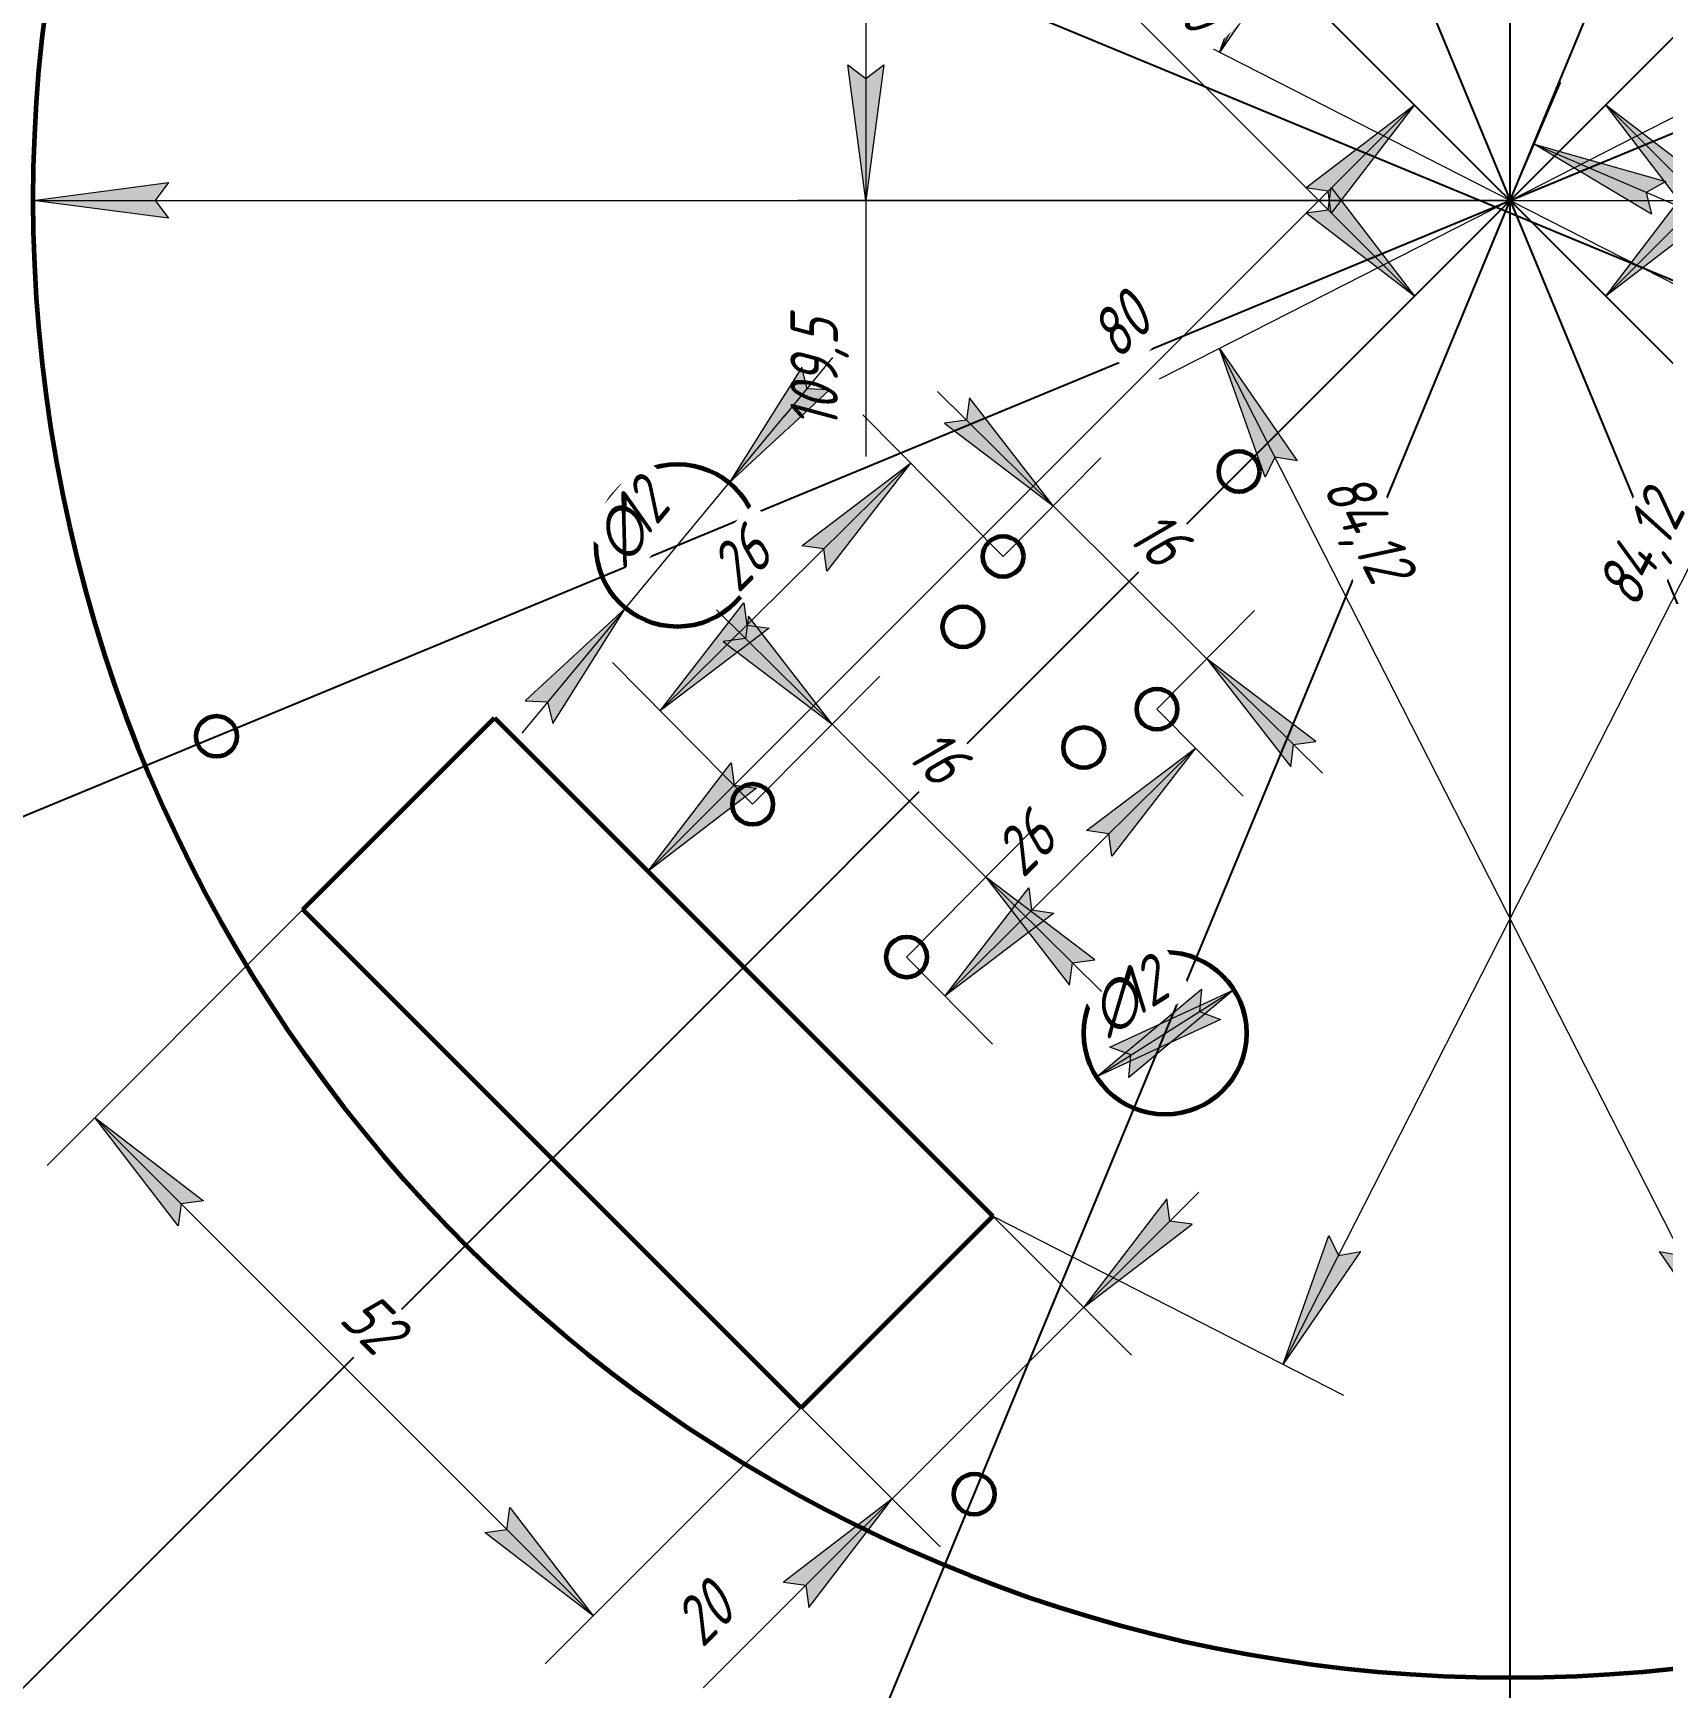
# Model space of a CAD drawing. Header units: millimetres. Extents: x -106 to 621, y -107 to 116.
# Drawn here: x -106 to 14.3, y -106.6 to 15.5 of the extents above; entities that cross this region are included whole.
import ezdxf

# ---------------------------------------------------------------- set-up
doc = ezdxf.new("R2010")
doc.units = ezdxf.units.MM
doc.linetypes.add('K5LT_BASIC', pattern=[0])
doc.linetypes.add('K5LT_THIN', pattern=[0])
doc.styles.add('KDIMTEXTSTYLE', font='GOST_AU.SHX', dxfattribs={"width": 0.96, "oblique": 15, "height": 5})
doc.styles.add('KTEXTSTYLE', font='GOST_AU.SHX', dxfattribs={"width": 0.96, "height": 5})
doc.dimstyles.new('KDIMSTYLE (1.00)', dxfattribs={"dimtxt": 5, "dimasz": 1, "dimexe": 2, "dimexo": 0, "dimgap": 1, "dimtad": 1, "dimtxsty": 'KDIMTEXTSTYLE', "dimsah": 1, "dimcen": 0, "dimdle": 1, "dimadec": 0, "dimazin": 0, "dimtfac": 0.667, "dimtmove": 0, "dimatfit": 3, "dimfxl": 1, "dimtvp": 1, "dimtolj": 1, "dimtzin": 0, "dimarcsym": 0})

# ---------------------------------------------------------------- blocks, each defined once
blk = doc.blocks.new('D0')
for points in [[(-43.25, 102.65), (-44.57, 112.65), (-45.89, 102.65), (-44.57, 103.65)], [(-44.57, 3.15), (-43.25, 13.15), (-44.57, 12.15), (-45.89, 13.15)]]:
    blk.add_hatch(color=7).paths.add_polyline_path(points)
at = {"color": 7, "linetype": 'K5LT_THIN', "lineweight": 18, "true_color": 0xffffff}
for p, q in [((2.97, 112.65), (-49.57, 112.65)), ((-45.89, 102.65), (-44.57, 112.65)), ((-44.57, 112.65), (-43.25, 102.65)), ((-44.57, 112.65), (-44.57, 3.15)), ((-44.57, 103.65), (-45.89, 102.65)), ((-43.25, 102.65), (-44.57, 103.65)), ((-44.57, 3.15), (-45.89, 13.15)), ((-45.89, 13.15), (-44.57, 12.15)), ((-44.57, 12.15), (-43.25, 13.15)), ((-43.25, 13.15), (-44.57, 3.15)), ((2.97, 3.15), (-49.57, 3.15)), ((-44.57, 3.15), (-44.57, -1.85)), ((-44.57, -1.85), (-44.57, -15.74))]:
    blk.add_line(p, q, dxfattribs=at)
blk.add_wipeout([(-45.57, -13.74), (-50.56, -13.74), (-50.56, -4.25), (-45.57, -4.25)])
at = {"color": 7, "insert": (-50.14, -13.74), "char_height": 3.5, "attachment_point": 1, "rotation": 90, "style": 'KTEXTSTYLE'}
blk.add_mtext('\\H3.5;\\W0.965;\\Q15;\\Q15;109,5', dxfattribs=at)
blk = doc.blocks.new('KDIMARROW_01')
blk.add_hatch(color=0).paths.add_polyline_path([(0, 0), (-10, 1.32), (-9, 0), (-10, -1.32)])
at = {"color": 0, "linetype": 'K5LT_THIN', "lineweight": 18}
for p, q in [((-9, 0), (-10, 1.32)), ((-10, 1.32), (0, 0)), ((0, 0), (-10, -1.32)), ((-10, -1.32), (-9, 0)), ((0, 0), (-1, 0))]:
    blk.add_line(p, q, dxfattribs=at)
blk = doc.blocks.new('D3')
for points in [[(-96.03, 1.83), (-97.03, 3.15), (-96.03, 4.46), (-106.03, 3.15)], [(111.97, 3.15), (101.97, 4.46), (102.97, 3.15), (101.97, 1.83)]]:
    blk.add_hatch(color=7).paths.add_polyline_path(points)
at = {"color": 7, "linetype": 'K5LT_THIN', "lineweight": 18, "true_color": 0xffffff}
for p, q in [((-106.03, 3.15), (-96.03, 4.46)), ((-96.03, 4.46), (-97.03, 3.15)), ((102.97, 3.15), (101.97, 4.46)), ((101.97, 4.46), (111.97, 3.15)), ((-96.03, 1.83), (-106.03, 3.15)), ((-106.03, 3.15), (111.97, 3.15)), ((-97.03, 3.15), (-96.03, 1.83)), ((111.97, 3.15), (101.97, 1.83)), ((101.97, 1.83), (102.97, 3.15)), ((111.97, 3.15), (150.48, 3.15))]:
    blk.add_line(p, q, dxfattribs=at)
blk.add_wipeout([(138.87, 4.5), (138.87, 9.58), (148.09, 9.58), (148.09, 4.5)])
at = {"color": 7, "char_height": 3.5, "attachment_point": 1, "style": 'KTEXTSTYLE'}
for s, insert in [('\\H3.5;\\W0.965;\\Q15;\\Q15;∅', (138.87, 8.74)), ('\\H3.5;\\W0.965;\\Q15;\\Q15;218', (141.27, 8.74))]:
    blk.add_mtext(s, dxfattribs=dict(at, insert=insert))
blk = doc.blocks.new('D4')
for points in [[(60.46, 44.66), (66.6, 52.66), (58.59, 46.52), (60.23, 46.29)], [(10.03, -3.91), (18.03, 2.23), (16.39, 2.45), (16.17, 4.09)]]:
    blk.add_hatch(color=7).paths.add_polyline_path(points)
at = {"color": 7, "linetype": 'K5LT_THIN', "lineweight": 18, "true_color": 0xffffff}
for p, q in [((59.54, 59.72), (70.13, 49.12)), ((58.59, 46.52), (66.6, 52.66)), ((66.6, 52.66), (60.46, 44.66)), ((60.23, 46.29), (58.59, 46.52)), ((60.46, 44.66), (60.23, 46.29)), ((10.03, -3.91), (16.17, 4.09)), ((16.17, 4.09), (16.39, 2.45)), ((2.97, 3.15), (13.56, -7.45)), ((16.39, 2.45), (18.03, 2.23)), ((18.03, 2.23), (10.03, -3.91))]:
    blk.add_line(p, q, dxfattribs=at)
blk.add_wipeout([(25.68, 13.16), (22.15, 16.69), (26.03, 20.57), (29.57, 17.04)])
blk.add_line((66.6, 52.66), (10.03, -3.91), dxfattribs=at)
at = {"color": 7, "insert": (22.45, 16.39), "char_height": 3.5, "attachment_point": 1, "rotation": 45.0009, "style": 'KTEXTSTYLE'}
blk.add_mtext('\\H3.5;\\W0.965;\\Q15;\\Q15;80', dxfattribs=at)
blk = doc.blocks.new('D5')
for points in [[(16.35, 79.51), (19.72, 89.02), (14.01, 80.71), (15.63, 81)], [(-18.47, 14.07), (-12.75, 22.38), (-14.38, 22.09), (-15.1, 23.57)]]:
    blk.add_hatch(color=7).paths.add_polyline_path(points)
at = {"color": 7, "linetype": 'K5LT_THIN', "lineweight": 18, "true_color": 0xffffff}
for p, q in [((41.15, 78.1), (15.26, 91.29)), ((14.01, 80.71), (19.72, 89.02)), ((19.72, 89.02), (16.35, 79.51)), ((15.63, 81), (14.01, 80.71)), ((16.35, 79.51), (15.63, 81)), ((-18.47, 14.07), (-15.1, 23.57)), ((-15.1, 23.57), (-14.38, 22.09)), ((-12.75, 22.38), (-18.47, 14.07)), ((-14.38, 22.09), (-12.75, 22.38)), ((2.97, 3.15), (-22.92, 16.34))]:
    blk.add_line(p, q, dxfattribs=at)
blk.add_wipeout([(-13.66, 25.71), (-18.11, 27.98), (-13.68, 36.67), (-9.23, 34.41)])
blk.add_line((19.72, 89.02), (-18.47, 14.07), dxfattribs=at)
at = {"color": 7, "insert": (-17.73, 27.79), "char_height": 3.5, "attachment_point": 1, "rotation": 63.0051, "style": 'KTEXTSTYLE'}
blk.add_mtext('\\H3.5;\\W0.965;\\Q15;\\Q15;84,12', dxfattribs=at)
blk = doc.blocks.new('D14')
at = {"color": 7, "linetype": 'K5LT_THIN', "lineweight": 18, "true_color": 0xffffff}
blk.add_line((-25.16, -61.56), (-25.02, -59.91), dxfattribs=at)
blk.add_wipeout([(-26.33, -59.14), (-29.04, -54.84), (-23.05, -51.06), (-20.34, -55.35)])
for points in [[(-27.56, -61.51), (-18.4, -57.28), (-19.95, -56.7), (-19.81, -55.06)], [(-25.16, -61.56), (-17.41, -55.1), (-26.57, -59.33), (-25.02, -59.91)]]:
    blk.add_hatch(color=7).paths.add_polyline_path(points)
for p, q in [((-27.56, -61.51), (-19.81, -55.06)), ((-27.56, -61.51), (-17.41, -55.1)), ((-26.57, -59.33), (-17.41, -55.1)), ((-17.41, -55.1), (-25.16, -61.56)), ((-19.81, -55.06), (-19.95, -56.7)), ((-18.4, -57.28), (-27.56, -61.51)), ((-19.95, -56.7), (-18.4, -57.28)), ((-25.02, -59.91), (-26.57, -59.33))]:
    blk.add_line(p, q, dxfattribs=at)
at = {"color": 7, "char_height": 3.5, "attachment_point": 1, "rotation": 32.3031, "style": 'KTEXTSTYLE'}
for s, insert in [('\\H3.5;\\W0.965;\\Q15;\\Q15;12', (-26.56, -54.27)), ('\\H3.5;\\W0.965;\\Q15;\\Q15;∅', (-28.6, -55.55))]:
    blk.add_mtext(s, dxfattribs=dict(at, insert=insert))
blk = doc.blocks.new('D15')
for points in [[(-54.66, -17.69), (-47.26, -10.83), (-48.91, -10.76), (-49.29, -9.15)], [(-67.68, -35.46), (-62.31, -26.93), (-69.71, -33.78), (-68.06, -33.85)]]:
    blk.add_hatch(color=7).paths.add_polyline_path(points)
at = {"color": 7, "linetype": 'K5LT_THIN', "lineweight": 18, "true_color": 0xffffff}
for p, q in [((-54.66, -17.69), (-47, -8.45)), ((-49.29, -9.15), (-54.66, -17.69)), ((-48.91, -10.76), (-49.29, -9.15)), ((-54.66, -17.69), (-47.26, -10.83)), ((-47.26, -10.83), (-48.91, -10.76)), ((-62.31, -26.93), (-69.97, -36.16)), ((-62.31, -26.93), (-69.71, -33.78)), ((-67.68, -35.46), (-62.31, -26.93)), ((-69.71, -33.78), (-68.06, -33.85)), ((-68.06, -33.85), (-67.68, -35.46))]:
    blk.add_line(p, q, dxfattribs=at)
blk.add_wipeout([(-61.61, -24.51), (-65.52, -21.27), (-61, -15.81), (-57.09, -19.05)])
blk.add_line((-62.31, -26.93), (-54.66, -17.69), dxfattribs=at)
at = {"color": 7, "char_height": 3.5, "attachment_point": 1, "rotation": 50.336, "style": 'KTEXTSTYLE'}
for s, insert in [('\\H3.5;\\W0.965;\\Q15;\\Q15;12', (-63.61, -19.73)), ('\\H3.5;\\W0.965;\\Q15;\\Q15;∅', (-65.15, -21.58))]:
    blk.add_mtext(s, dxfattribs=dict(at, insert=insert))
blk = doc.blocks.new('KDIMARROW_02')
blk.add_hatch(color=0).paths.add_polyline_path([(9, 0), (10, 1.32), (0, 0), (10, -1.32)])
at = {"color": 0, "linetype": 'K5LT_THIN', "lineweight": 18}
for p, q in [((10, 1.32), (0, 0)), ((9, 0), (10, 1.32)), ((0, 0), (-1, 0)), ((0, 0), (10, -1.32)), ((0, 0), (12, 0)), ((10, -1.32), (9, 0))]:
    blk.add_line(p, q, dxfattribs=at)
blk = doc.blocks.new('D19')
blk.add_hatch(color=7).paths.add_polyline_path([(14.46, 4.55), (4.75, 7.29), (13.42, 2.13), (13.02, 3.74)])
at = {"color": 7, "linetype": 'K5LT_THIN', "lineweight": 18, "true_color": 0xffffff}
for p, q in [((2.97, 3.15), (6.72, 11.88)), ((4.75, 7.29), (14.46, 4.55)), ((13.42, 2.13), (4.75, 7.29)), ((14.46, 4.55), (13.02, 3.74)), ((13.02, 3.74), (13.42, 2.13))]:
    blk.add_line(p, q, dxfattribs=at)
blk.add_wipeout([(57.95, -14.47), (59.92, -9.88), (69.3, -13.9), (67.33, -18.49)])
blk.add_hatch(color=7).paths.add_polyline_path([(65.87, -18.96), (57.2, -13.8), (57.6, -15.4), (56.16, -16.22)])
for p, q in [((4.75, 7.29), (65.87, -18.96)), ((57.6, -15.4), (57.2, -13.8)), ((57.2, -13.8), (65.87, -18.96)), ((64.09, -23.1), (67.84, -14.36)), ((56.16, -16.22), (57.6, -15.4)), ((65.87, -18.96), (56.16, -16.22))]:
    blk.add_line(p, q, dxfattribs=at)
at = {"color": 7, "insert": (59.76, -10.26), "char_height": 3.5, "attachment_point": 1, "rotation": 336.764, "style": 'KTEXTSTYLE'}
blk.add_mtext('\\H3.5;\\W0.965;\\Q15;\\Q15;66,52', dxfattribs=at)
blk = doc.blocks.new('D53')
for points in [[(-52.65, 46.52), (-60.66, 52.66), (-54.52, 44.66), (-54.29, 46.29)], [(-4.09, -3.91), (-10.23, 4.09), (-10.45, 2.45), (-12.09, 2.23)]]:
    blk.add_hatch(color=7).paths.add_polyline_path(points)
at = {"color": 7, "linetype": 'K5LT_THIN', "lineweight": 18, "true_color": 0xffffff}
for p, q in [((-53.6, 59.72), (-64.19, 49.12)), ((-60.66, 52.66), (-52.65, 46.52)), ((-54.52, 44.66), (-60.66, 52.66)), ((-52.65, 46.52), (-54.29, 46.29)), ((-54.29, 46.29), (-54.52, 44.66)), ((-10.45, 2.45), (-10.23, 4.09)), ((-10.23, 4.09), (-4.09, -3.91)), ((-12.09, 2.23), (-10.45, 2.45)), ((2.97, 3.15), (-7.62, -7.45)), ((-4.09, -3.91), (-12.09, 2.23))]:
    blk.add_line(p, q, dxfattribs=at)
blk.add_wipeout([(-23.79, 17.2), (-20.26, 20.74), (-16.37, 16.85), (-19.91, 13.32)])
blk.add_line((-60.66, 52.66), (-4.09, -3.91), dxfattribs=at)
at = {"color": 7, "insert": (-20.55, 20.44), "char_height": 3.5, "attachment_point": 1, "rotation": 314.9991, "style": 'KTEXTSTYLE'}
blk.add_mtext('\\H3.5;\\W0.965;\\Q15;\\Q15;80', dxfattribs=at)
blk = doc.blocks.new('D54')
for points in [[(-8.07, 80.71), (-13.78, 89.02), (-10.41, 79.51), (-9.69, 81)], [(24.4, 14.07), (21.04, 23.57), (20.32, 22.09), (18.69, 22.38)]]:
    blk.add_hatch(color=7).paths.add_polyline_path(points)
at = {"color": 7, "linetype": 'K5LT_THIN', "lineweight": 18, "true_color": 0xffffff}
for p, q in [((-35.21, 78.1), (-9.32, 91.29)), ((-13.78, 89.02), (-8.07, 80.71)), ((-10.41, 79.51), (-13.78, 89.02)), ((-9.69, 81), (-10.41, 79.51)), ((-8.07, 80.71), (-9.69, 81)), ((20.32, 22.09), (21.04, 23.57)), ((21.04, 23.57), (24.4, 14.07)), ((24.4, 14.07), (18.69, 22.38)), ((18.69, 22.38), (20.32, 22.09)), ((2.97, 3.15), (28.86, 16.34))]:
    blk.add_line(p, q, dxfattribs=at)
blk.add_wipeout([(14.98, 34.77), (19.43, 37.03), (23.86, 28.34), (19.41, 26.07)])
blk.add_line((-13.78, 89.02), (24.4, 14.07), dxfattribs=at)
at = {"color": 7, "insert": (19.06, 36.84), "char_height": 3.5, "attachment_point": 1, "rotation": 296.9949, "style": 'KTEXTSTYLE'}
blk.add_mtext('\\H3.5;\\W0.965;\\Q15;\\Q15;84,12', dxfattribs=at)
blk = doc.blocks.new('D61')
for points in [[(18.03, 4.07), (10.03, 10.21), (16.17, 2.2), (16.39, 3.84)], [(66.6, -46.36), (60.46, -38.36), (60.23, -40), (58.59, -40.22)]]:
    blk.add_hatch(color=7).paths.add_polyline_path(points)
at = {"color": 7, "linetype": 'K5LT_THIN', "lineweight": 18, "true_color": 0xffffff}
for p, q in [((2.97, 3.15), (13.56, 13.74)), ((10.03, 10.21), (18.03, 4.07)), ((16.17, 2.2), (10.03, 10.21)), ((16.39, 3.84), (16.17, 2.2)), ((18.03, 4.07), (16.39, 3.84)), ((60.23, -40), (60.46, -38.36)), ((60.46, -38.36), (66.6, -46.36)), ((58.59, -40.22), (60.23, -40)), ((66.6, -46.36), (58.59, -40.22)), ((59.54, -53.42), (70.13, -42.83))]:
    blk.add_line(p, q, dxfattribs=at)
blk.add_wipeout([(27.1, -5.45), (30.63, -1.92), (34.51, -5.8), (30.98, -9.33)])
blk.add_line((66.6, -46.36), (10.03, 10.21), dxfattribs=at)
at = {"color": 7, "insert": (30.33, -2.22), "char_height": 3.5, "attachment_point": 1, "rotation": 314.9991, "style": 'KTEXTSTYLE'}
blk.add_mtext('\\H3.5;\\W0.965;\\Q15;\\Q15;80', dxfattribs=at)
blk = doc.blocks.new('D62')
for points in [[(-12.75, -16.08), (-18.47, -7.77), (-15.1, -17.28), (-14.38, -15.79)], [(19.72, -82.73), (16.35, -73.22), (15.63, -74.71), (14.01, -74.41)]]:
    blk.add_hatch(color=7).paths.add_polyline_path(points)
at = {"color": 7, "linetype": 'K5LT_THIN', "lineweight": 18, "true_color": 0xffffff}
for p, q in [((2.97, 3.15), (-22.92, -10.04)), ((-18.47, -7.77), (-12.75, -16.08)), ((-15.1, -17.28), (-18.47, -7.77)), ((-14.38, -15.79), (-15.1, -17.28)), ((-12.75, -16.08), (-14.38, -15.79)), ((41.15, -71.81), (15.26, -85)), ((15.63, -74.71), (16.35, -73.22)), ((16.35, -73.22), (19.72, -82.73)), ((19.72, -82.73), (14.01, -74.41)), ((14.01, -74.41), (15.63, -74.71))]:
    blk.add_line(p, q, dxfattribs=at)
blk.add_wipeout([(-11.87, -18.51), (-7.42, -16.24), (-2.99, -24.94), (-7.44, -27.2)])
blk.add_line((19.72, -82.73), (-18.47, -7.77), dxfattribs=at)
at = {"color": 7, "insert": (-7.8, -16.43), "char_height": 3.5, "attachment_point": 1, "rotation": 296.9949, "style": 'KTEXTSTYLE'}
blk.add_mtext('\\H3.5;\\W0.965;\\Q15;\\Q15;84,12', dxfattribs=at)
blk = doc.blocks.new('D67')
for points in [[(-28.49, -78.53), (-20.49, -72.39), (-22.13, -72.16), (-22.35, -70.52)], [(-48.78, -100.67), (-42.64, -92.67), (-50.64, -98.81), (-49, -99.03)]]:
    blk.add_hatch(color=7).paths.add_polyline_path(points)
at = {"color": 7, "linetype": 'K5LT_THIN', "lineweight": 18, "true_color": 0xffffff}
for p, q in [((-28.49, -78.53), (-20.01, -70.04)), ((-22.35, -70.52), (-28.49, -78.53)), ((-22.13, -72.16), (-22.35, -70.52)), ((-35.21, -71.81), (-24.96, -82.06)), ((-28.49, -78.53), (-20.49, -72.39)), ((-20.49, -72.39), (-22.13, -72.16)), ((-42.64, -92.67), (-28.49, -78.53)), ((-49.35, -85.95), (-39.1, -96.2)), ((-42.64, -92.67), (-51.12, -101.15)), ((-42.64, -92.67), (-50.64, -98.81)), ((-42.64, -92.67), (-49.71, -99.74)), ((-48.78, -100.67), (-42.64, -92.67)), ((-50.64, -98.81), (-49, -99.03)), ((-49, -99.03), (-48.78, -100.67))]:
    blk.add_line(p, q, dxfattribs=at)
blk.add_wipeout([(-55.87, -104.49), (-59.4, -100.96), (-55.52, -97.08), (-51.99, -100.61)])
blk.add_line((-49.71, -99.74), (-56.58, -106.61), dxfattribs=at)
at = {"color": 7, "insert": (-59.11, -101.26), "char_height": 3.5, "attachment_point": 1, "rotation": 45.0009, "style": 'KTEXTSTYLE'}
blk.add_mtext('\\H3.5;\\W0.965;\\Q15;\\Q15;20', dxfattribs=at)
blk = doc.blocks.new('D68')
for points in [[(-93.46, -70.66), (-101.47, -64.52), (-95.33, -72.52), (-95.1, -70.89)], [(-64.7, -101.29), (-70.84, -93.29), (-71.06, -94.93), (-72.7, -95.15)]]:
    blk.add_hatch(color=7).paths.add_polyline_path(points)
at = {"color": 7, "linetype": 'K5LT_THIN', "lineweight": 18, "true_color": 0xffffff}
for p, q in [((-86.13, -49.18), (-105, -68.06)), ((-101.47, -64.52), (-93.46, -70.66)), ((-95.33, -72.52), (-101.47, -64.52)), ((-93.46, -70.66), (-95.1, -70.89)), ((-95.1, -70.89), (-95.33, -72.52)), ((-49.35, -85.95), (-68.23, -104.83)), ((-71.06, -94.93), (-70.84, -93.29)), ((-70.84, -93.29), (-64.7, -101.29)), ((-72.7, -95.15), (-71.06, -94.93)), ((-64.7, -101.29), (-72.7, -95.15))]:
    blk.add_line(p, q, dxfattribs=at)
blk.add_wipeout([(-84.3, -80.27), (-80.77, -76.74), (-77.07, -80.44), (-80.6, -83.97)])
blk.add_line((-64.7, -101.29), (-101.47, -64.52), dxfattribs=at)
at = {"color": 7, "insert": (-81.06, -77.04), "char_height": 3.5, "attachment_point": 1, "rotation": 315.0009, "style": 'KTEXTSTYLE'}
blk.add_mtext('\\H3.5;\\W0.965;\\Q15;\\Q15;52', dxfattribs=at)
blk = doc.blocks.new('D69')
for points in [[(-10.23, 2.2), (-4.09, 10.21), (-12.09, 4.07), (-10.45, 3.84)], [(-60.66, -46.36), (-52.65, -40.22), (-54.29, -40), (-54.52, -38.36)]]:
    blk.add_hatch(color=7).paths.add_polyline_path(points)
at = {"color": 7, "linetype": 'K5LT_THIN', "lineweight": 18, "true_color": 0xffffff}
for p, q in [((2.97, 3.15), (-7.62, 13.74)), ((-12.09, 4.07), (-4.09, 10.21)), ((-4.09, 10.21), (-10.23, 2.2)), ((-10.45, 3.84), (-12.09, 4.07)), ((-10.23, 2.2), (-10.45, 3.84)), ((-60.66, -46.36), (-54.52, -38.36)), ((-54.52, -38.36), (-54.29, -40)), ((-52.65, -40.22), (-60.66, -46.36)), ((-54.29, -40), (-52.65, -40.22)), ((-53.6, -53.42), (-64.19, -42.83))]:
    blk.add_line(p, q, dxfattribs=at)
blk.add_wipeout([(-25.2, -9.49), (-28.73, -5.96), (-24.85, -2.08), (-21.32, -5.61)])
blk.add_line((-60.66, -46.36), (-4.09, 10.21), dxfattribs=at)
at = {"color": 7, "insert": (-28.44, -6.26), "char_height": 3.5, "attachment_point": 1, "rotation": 45.0009, "style": 'KTEXTSTYLE'}
blk.add_mtext('\\H3.5;\\W0.965;\\Q15;\\Q15;80', dxfattribs=at)
blk = doc.blocks.new('D70')
for points in [[(21.04, -17.28), (24.4, -7.77), (18.69, -16.08), (20.32, -15.79)], [(-13.78, -82.73), (-8.07, -74.41), (-9.69, -74.71), (-10.41, -73.22)]]:
    blk.add_hatch(color=7).paths.add_polyline_path(points)
at = {"color": 7, "linetype": 'K5LT_THIN', "lineweight": 18, "true_color": 0xffffff}
for p, q in [((2.97, 3.15), (28.86, -10.04)), ((18.69, -16.08), (24.4, -7.77)), ((24.4, -7.77), (21.04, -17.28)), ((20.32, -15.79), (18.69, -16.08)), ((21.04, -17.28), (20.32, -15.79)), ((-35.21, -71.81), (-9.32, -85)), ((-13.78, -82.73), (-10.41, -73.22)), ((-10.41, -73.22), (-9.69, -74.71)), ((-8.07, -74.41), (-13.78, -82.73)), ((-9.69, -74.71), (-8.07, -74.41))]:
    blk.add_line(p, q, dxfattribs=at)
blk.add_wipeout([(13.2, -27.56), (8.75, -25.3), (13.18, -16.6), (17.63, -18.87)])
blk.add_line((-13.78, -82.73), (24.4, -7.77), dxfattribs=at)
at = {"color": 7, "insert": (9.12, -25.49), "char_height": 3.5, "attachment_point": 1, "rotation": 63.0051, "style": 'KTEXTSTYLE'}
blk.add_mtext('\\H3.5;\\W0.965;\\Q15;\\Q15;84,12', dxfattribs=at)
blk = doc.blocks.new('D71')
for points in [[(-30.76, -19.4), (-36.93, -11.43), (-37.15, -13.07), (-38.78, -13.3)], [(-11.37, -36.78), (-19.4, -30.67), (-13.22, -38.65), (-13.01, -37.01)]]:
    blk.add_hatch(color=7).paths.add_polyline_path(points)
at = {"color": 7, "linetype": 'K5LT_THIN', "lineweight": 18, "true_color": 0xffffff}
for p, q in [((-30.76, -19.4), (-39.28, -10.95)), ((-36.93, -11.43), (-37.15, -13.07)), ((-30.76, -19.4), (-36.93, -11.43)), ((-37.15, -13.07), (-38.78, -13.3)), ((-38.78, -13.3), (-30.76, -19.4)), ((-34.45, -23.12), (-27.23, -15.85)), ((-23.09, -34.39), (-15.88, -27.12)), ((-19.4, -30.67), (-13.22, -38.65)), ((-11.37, -36.78), (-19.4, -30.67)), ((-19.4, -30.67), (-10.88, -39.12)), ((-13.22, -38.65), (-13.01, -37.01)), ((-13.01, -37.01), (-11.37, -36.78))]:
    blk.add_line(p, q, dxfattribs=at)
blk.add_wipeout([(-26.14, -22.57), (-22.62, -19.03), (-19.23, -22.39), (-22.75, -25.94)])
blk.add_line((-19.4, -30.67), (-30.76, -19.4), dxfattribs=at)
at = {"color": 7, "insert": (-22.92, -19.33), "char_height": 3.5, "attachment_point": 1, "rotation": 315.2321, "style": 'KTEXTSTYLE'}
blk.add_mtext('\\H3.5;\\W0.965;\\Q15;\\Q15;16', dxfattribs=at)
blk = doc.blocks.new('D72')
at = {"color": 7, "linetype": 'K5LT_THIN', "lineweight": 18, "true_color": 0xffffff}
for p, q in [((-23.09, -34.39), (-16.73, -40.81)), ((-20.25, -37.26), (-26.43, -45.23)), ((-26.43, -45.23), (-26.65, -43.59)), ((-30.7, -49.45), (-38.73, -55.54)), ((-32.34, -49.21), (-30.7, -49.45)), ((-41.57, -52.68), (-35.22, -59.1))]:
    blk.add_line(p, q, dxfattribs=at)
blk.add_wipeout([(-32.23, -47.7), (-35.74, -44.15), (-31.84, -40.29), (-28.33, -43.84)])
for points in [[(-26.43, -45.23), (-20.25, -37.26), (-28.29, -43.35), (-26.65, -43.59)], [(-38.73, -55.54), (-30.7, -49.45), (-32.34, -49.21), (-32.55, -47.57)]]:
    blk.add_hatch(color=7).paths.add_polyline_path(points)
for p, q in [((-38.73, -55.54), (-20.25, -37.26)), ((-28.29, -43.35), (-20.25, -37.26)), ((-26.65, -43.59), (-28.29, -43.35)), ((-38.73, -55.54), (-32.55, -47.57)), ((-32.55, -47.57), (-32.34, -49.21))]:
    blk.add_line(p, q, dxfattribs=at)
at = {"color": 7, "insert": (-35.45, -44.45), "char_height": 3.5, "attachment_point": 1, "rotation": 44.7011, "style": 'KTEXTSTYLE'}
blk.add_mtext('\\H3.5;\\W0.965;\\Q15;\\Q15;26', dxfattribs=at)
blk = doc.blocks.new('D73')
for points in [[(-47.07, -35.51), (-53.24, -27.53), (-53.46, -29.17), (-55.1, -29.4)], [(-27.68, -52.88), (-35.71, -46.78), (-29.54, -54.75), (-29.32, -53.12)]]:
    blk.add_hatch(color=7).paths.add_polyline_path(points)
at = {"color": 7, "linetype": 'K5LT_THIN', "lineweight": 18, "true_color": 0xffffff}
for p, q in [((-47.07, -35.51), (-55.59, -27.06)), ((-53.24, -27.53), (-53.46, -29.17)), ((-47.07, -35.51), (-53.24, -27.53)), ((-53.46, -29.17), (-55.1, -29.4)), ((-55.1, -29.4), (-47.07, -35.51)), ((-52.93, -41.41), (-43.55, -31.96)), ((-41.57, -52.68), (-32.19, -43.23)), ((-35.71, -46.78), (-29.54, -54.75)), ((-27.68, -52.88), (-35.71, -46.78)), ((-35.71, -46.78), (-27.19, -55.23)), ((-29.54, -54.75), (-29.32, -53.12)), ((-29.32, -53.12), (-27.68, -52.88))]:
    blk.add_line(p, q, dxfattribs=at)
blk.add_wipeout([(-42.45, -38.68), (-38.94, -35.13), (-35.54, -38.5), (-39.06, -42.05)])
blk.add_line((-35.71, -46.78), (-47.07, -35.51), dxfattribs=at)
at = {"color": 7, "insert": (-39.23, -35.43), "char_height": 3.5, "attachment_point": 1, "rotation": 315.2321, "style": 'KTEXTSTYLE'}
blk.add_mtext('\\H3.5;\\W0.965;\\Q15;\\Q15;16', dxfattribs=at)
blk = doc.blocks.new('D74')
at = {"color": 7, "linetype": 'K5LT_THIN', "lineweight": 18, "true_color": 0xffffff}
for p, q in [((-34.45, -23.12), (-44.79, -12.68)), ((-41.27, -16.23), (-47.45, -24.2)), ((-47.45, -24.2), (-47.67, -22.56)), ((-51.71, -28.42), (-59.75, -34.52)), ((-53.35, -28.19), (-51.71, -28.42)), ((-52.93, -41.41), (-63.27, -30.96))]:
    blk.add_line(p, q, dxfattribs=at)
blk.add_wipeout([(-53.24, -26.67), (-56.76, -23.12), (-52.86, -19.26), (-49.34, -22.81)])
for points in [[(-47.45, -24.2), (-41.27, -16.23), (-49.3, -22.33), (-47.67, -22.56)], [(-59.75, -34.52), (-51.71, -28.42), (-53.35, -28.19), (-53.57, -26.55)]]:
    blk.add_hatch(color=7).paths.add_polyline_path(points)
for p, q in [((-59.75, -34.52), (-41.27, -16.23)), ((-49.3, -22.33), (-41.27, -16.23)), ((-47.67, -22.56), (-49.3, -22.33)), ((-59.75, -34.52), (-53.57, -26.55)), ((-53.57, -26.55), (-53.35, -28.19))]:
    blk.add_line(p, q, dxfattribs=at)
at = {"color": 7, "insert": (-56.46, -23.42), "char_height": 3.5, "attachment_point": 1, "rotation": 44.7011, "style": 'KTEXTSTYLE'}
blk.add_mtext('\\H3.5;\\W0.965;\\Q15;\\Q15;26', dxfattribs=at)

msp = doc.modelspace()

# ---------------------------------------------------------------- linework, layer by layer
at = {"color": 143, "linetype": 'K5LT_BASIC', "lineweight": 60, "true_color": 0x33acca}
for p, q in [((-86.125, -49.18), (-71.983, -35.038)), ((-49.355, -85.949), (-86.125, -49.18)), ((-35.213, -71.807), (-49.355, -85.949))]:
    msp.add_line(p, q, dxfattribs=at)
for centre, radius in [((-58.485, -22.308), 6), ((-34.445, -23.124), 1.5), ((-37.406, -28.319), 1.5), ((-92.495, -36.396), 1.5), ((-28.497, -37.228), 1.5), ((-52.926, -41.412), 1.5), ((-41.566, -52.68), 1.5), ((-22.486, -58.307), 6), ((-36.573, -92.318), 1.5)]:
    msp.add_circle(centre, radius, dxfattribs=at)
msp.add_arc((2.97, 3.147), 109, 110.41352, 69.58648, dxfattribs=at)

# ---------------------------------------------------------------- next in the draw order: dimensions: what is measured, and where the dimension line sits
at = {"color": 7, "true_color": 0xffffff}
dim = msp.add_linear_dim(base=(-44.568, 112.647), p1=(2.97, 3.147), p2=(2.97, 112.647), angle=90, dimstyle='KDIMSTYLE (1.00)', override={"dimexo": 0, "dimpost": '\\H3.5;\\W0.965;\\Q15;<>', "dimblk1": 'KDIMARROW_01', "dimblk2": 'KDIMARROW_01', "dimse1": 0, "dimse2": 0, "dimclrt": 7, "dimtol": 1, "dimtp": 0, "dimtm": 0, "dimtdec": 5, "dimtolj": 1}, dxfattribs=at)
dim.commit()
dim.dimension.update_dxf_attribs({"geometry": 'D0', "text_midpoint": (-44.568, -8.796), "dimtype": 160})

# ---------------------------------------------------------------- next in the draw order: linework, layer by layer
at = {"color": 143, "linetype": 'K5LT_BASIC', "lineweight": 60, "true_color": 0x33acca}
msp.add_circle((-17.03, -16.853), 1.5, dxfattribs=at)

# ---------------------------------------------------------------- next in the draw order: dimensions: what is measured, and where the dimension line sits
at = {"color": 7, "true_color": 0xffffff}
dim = msp.add_diameter_dim_2p(p1=(-106.03, 3.147), p2=(111.97, 3.147), dimstyle='KDIMSTYLE (1.00)', override={"dimpost": '\\H3.5;\\W0.965;\\Q15;<>', "dimblk1": 'KDIMARROW_01', "dimblk2": 'KDIMARROW_01', "dimclrt": 7, "dimtol": 1, "dimtp": 0, "dimtm": 0, "dimtdec": 5, "dimatfit": 2, "dimtolj": 1}, dxfattribs=at)
dim.commit()
dim.dimension.update_dxf_attribs({"geometry": 'D3', "text_midpoint": (143.671, 3.147), "dimtype": 163})

# ---------------------------------------------------------------- next in the draw order: dimensions: what is measured, and where the dimension line sits
dim = msp.add_linear_dim(base=(66.595, 52.659), p1=(2.97, 3.147), p2=(59.537, 59.717), angle=45.00091, dimstyle='KDIMSTYLE (1.00)', override={"dimexo": 0, "dimpost": '\\H3.5;\\W0.965;\\Q15;<>', "dimblk1": 'KDIMARROW_01', "dimblk2": 'KDIMARROW_01', "dimse1": 0, "dimse2": 0, "dimclrt": 7, "dimtol": 1, "dimtp": 0, "dimtm": 0, "dimtdec": 5, "dimtolj": 1}, dxfattribs=at)
dim.commit()
dim.dimension.update_dxf_attribs({"geometry": 'D4', "text_midpoint": (28.412, 14.474), "dimtype": 161})

# ---------------------------------------------------------------- next in the draw order: dimensions: what is measured, and where the dimension line sits
dim = msp.add_linear_dim(base=(19.717, 89.02), p1=(2.97, 3.147), p2=(41.152, 78.101), angle=63.00507, dimstyle='KDIMSTYLE (1.00)', override={"dimexo": 0, "dimpost": '\\H3.5;\\W0.965;\\Q15;<>', "dimblk1": 'KDIMARROW_01', "dimblk2": 'KDIMARROW_01', "dimse1": 0, "dimse2": 0, "dimclrt": 7, "dimtol": 1, "dimtp": 0, "dimtm": 0, "dimtdec": 5, "dimtolj": 1}, dxfattribs=at)
dim.commit()
dim.dimension.update_dxf_attribs({"geometry": 'D5', "text_midpoint": (-10.458, 29.785), "dimtype": 161})

# ---------------------------------------------------------------- next in the draw order: linework, layer by layer
at = {"color": 232, "true_color": 0xc52b79}
for p, direction in [((2.97, 3.147), (0.7071068, 0.7071068)), ((-0.678, 1.637), (0.9238795, 0.3826834)), ((2.97, 3.147), (0.3826834, -0.9238795)), ((2.97, 3.147), (0.3826834, 0.9238795)), ((2.97, 3.147), (0, 1)), ((1.221, 2.947), (0.9238795, -0.3826834))]:
    msp.add_xline(p, direction, dxfattribs=at)

# ---------------------------------------------------------------- next in the draw order: dimensions: what is measured, and where the dimension line sits
at = {"color": 7, "true_color": 0xffffff}
dim = msp.add_linear_dim(base=(4.747, 7.287), p1=(64.092, -23.095), p2=(2.97, 3.147), angle=156.76402, dimstyle='KDIMSTYLE (1.00)', override={"dimexo": 0, "dimpost": '\\H3.5;\\W0.965;\\Q15;<>', "dimblk1": 'KDIMARROW_01', "dimblk2": 'KDIMARROW_01', "dimse1": 0, "dimse2": 0, "dimclrt": 7, "dimtol": 1, "dimtp": 0, "dimtm": 0, "dimtdec": 5, "dimtolj": 1}, dxfattribs=at)
dim.commit()
dim.dimension.update_dxf_attribs({"geometry": 'D19', "text_midpoint": (62.439, -17.482), "dimtype": 161})
for p1, p2, override, picture, middle in [((-62.314, -26.927), (-54.655, -17.689), {"dimpost": '\\H3.5;\\W0.965;\\Q15;<>', "dimblk1": 'KDIMARROW_02', "dimblk2": 'KDIMARROW_02', "dimclrt": 7, "dimtol": 1, "dimtp": 0, "dimtm": 0, "dimtdec": 5, "dimatfit": 2, "dimtolj": 1}, 'D15', (-58.485, -22.308)), ((-27.557, -61.513), (-17.414, -55.1), {"dimpost": '\\H3.5;\\W0.965;\\Q15;<>', "dimblk1": 'KDIMARROW_01', "dimblk2": 'KDIMARROW_01', "dimclrt": 7, "dimtol": 1, "dimtp": 0, "dimtm": 0, "dimtdec": 5, "dimatfit": 2, "dimtolj": 1}, 'D14', (-22.486, -58.307))]:
    dim = msp.add_diameter_dim_2p(p1=p1, p2=p2, dimstyle='KDIMSTYLE (1.00)', override=override, dxfattribs=at)
    dim.commit()
    dim.dimension.update_dxf_attribs({"geometry": picture, "text_midpoint": middle, "dimtype": 163})

# ---------------------------------------------------------------- next in the draw order: linework, layer by layer
at = {"color": 143, "linetype": 'K5LT_BASIC', "lineweight": 60, "true_color": 0x33acca}
msp.add_line((-71.983, -35.038), (-35.213, -71.807), dxfattribs=at)

# ---------------------------------------------------------------- next in the draw order: dimensions: what is measured, and where the dimension line sits
at = {"color": 7, "true_color": 0xffffff}
dim = msp.add_linear_dim(base=(-60.656, 52.659), p1=(2.97, 3.147), p2=(-53.598, 59.717), angle=134.99909, dimstyle='KDIMSTYLE (1.00)', override={"dimexo": 0, "dimpost": '\\H3.5;\\W0.965;\\Q15;<>', "dimblk1": 'KDIMARROW_01', "dimblk2": 'KDIMARROW_01', "dimse1": 0, "dimse2": 0, "dimclrt": 7, "dimtol": 1, "dimtp": 0, "dimtm": 0, "dimtdec": 5, "dimtolj": 1}, dxfattribs=at)
dim.commit()
dim.dimension.update_dxf_attribs({"geometry": 'D53', "text_midpoint": (-22.473, 14.474), "dimtype": 161})

# ---------------------------------------------------------------- next in the draw order: dimensions: what is measured, and where the dimension line sits
dim = msp.add_linear_dim(base=(-13.778, 89.02), p1=(2.97, 3.147), p2=(-35.213, 78.101), angle=116.99493, dimstyle='KDIMSTYLE (1.00)', override={"dimexo": 0, "dimpost": '\\H3.5;\\W0.965;\\Q15;<>', "dimblk1": 'KDIMARROW_01', "dimblk2": 'KDIMARROW_01', "dimse1": 0, "dimse2": 0, "dimclrt": 7, "dimtol": 1, "dimtp": 0, "dimtm": 0, "dimtdec": 5, "dimtolj": 1}, dxfattribs=at)
dim.commit()
dim.dimension.update_dxf_attribs({"geometry": 'D54', "text_midpoint": (16.397, 29.785), "dimtype": 161})

# ---------------------------------------------------------------- next in the draw order: dimensions: what is measured, and where the dimension line sits
dim = msp.add_linear_dim(base=(66.595, -46.364), p1=(2.97, 3.147), p2=(59.537, -53.422), angle=314.99909, dimstyle='KDIMSTYLE (1.00)', override={"dimexo": 0, "dimpost": '\\H3.5;\\W0.965;\\Q15;<>', "dimblk1": 'KDIMARROW_01', "dimblk2": 'KDIMARROW_01', "dimse1": 0, "dimse2": 0, "dimclrt": 7, "dimtol": 1, "dimtp": 0, "dimtm": 0, "dimtdec": 5, "dimtolj": 1}, dxfattribs=at)
dim.commit()
dim.dimension.update_dxf_attribs({"geometry": 'D61', "text_midpoint": (28.412, -8.18), "dimtype": 161})

# ---------------------------------------------------------------- next in the draw order: dimensions: what is measured, and where the dimension line sits
dim = msp.add_linear_dim(base=(19.717, -82.726), p1=(2.97, 3.147), p2=(41.152, -71.807), angle=296.99493, dimstyle='KDIMSTYLE (1.00)', override={"dimexo": 0, "dimpost": '\\H3.5;\\W0.965;\\Q15;<>', "dimblk1": 'KDIMARROW_01', "dimblk2": 'KDIMARROW_01', "dimse1": 0, "dimse2": 0, "dimclrt": 7, "dimtol": 1, "dimtp": 0, "dimtm": 0, "dimtdec": 5, "dimtolj": 1}, dxfattribs=at)
dim.commit()
dim.dimension.update_dxf_attribs({"geometry": 'D62', "text_midpoint": (-10.458, -23.49), "dimtype": 161})

# ---------------------------------------------------------------- next in the draw order: linework, layer by layer
at = {"color": 232, "true_color": 0xc52b79}
msp.add_xline((2.97, 3.147), (0.707118, -0.7070956), dxfattribs=at)
at = {"color": 143, "linetype": 'K5LT_BASIC', "lineweight": 60, "true_color": 0x33acca}
msp.add_circle((-23.086, -34.392), 1.5, dxfattribs=at)

# ---------------------------------------------------------------- next in the draw order: dimensions: what is measured, and where the dimension line sits
at = {"color": 7, "true_color": 0xffffff}
dim = msp.add_linear_dim(base=(-42.635, -92.668), p1=(-35.213, -71.807), p2=(-49.355, -85.949), angle=225.00091, dimstyle='KDIMSTYLE (1.00)', override={"dimexo": 0, "dimpost": '\\H3.5;\\W0.965;\\Q15;<>', "dimblk1": 'KDIMARROW_02', "dimblk2": 'KDIMARROW_02', "dimse1": 0, "dimse2": 0, "dimclrt": 7, "dimtol": 1, "dimtp": 0, "dimtm": 0, "dimtdec": 5, "dimtolj": 1}, dxfattribs=at)
dim.commit()
dim.dimension.update_dxf_attribs({"geometry": 'D67', "text_midpoint": (-53.142, -103.176), "dimtype": 161})

# ---------------------------------------------------------------- next in the draw order: dimensions: what is measured, and where the dimension line sits
dim = msp.add_linear_dim(base=(-64.696, -101.29), p1=(-86.125, -49.18), p2=(-49.355, -85.949), angle=315.00091, dimstyle='KDIMSTYLE (1.00)', override={"dimexo": 0, "dimpost": '\\H3.5;\\W0.965;\\Q15;<>', "dimblk1": 'KDIMARROW_01', "dimblk2": 'KDIMARROW_01', "dimse1": 0, "dimse2": 0, "dimclrt": 7, "dimtol": 1, "dimtp": 0, "dimtm": 0, "dimtdec": 5, "dimtolj": 1}, dxfattribs=at)
dim.commit()
dim.dimension.update_dxf_attribs({"geometry": 'D68', "text_midpoint": (-83.081, -82.906), "dimtype": 161})

# ---------------------------------------------------------------- next in the draw order: dimensions: what is measured, and where the dimension line sits
dim = msp.add_linear_dim(base=(-60.656, -46.364), p1=(2.97, 3.147), p2=(-53.598, -53.422), angle=225.00091, dimstyle='KDIMSTYLE (1.00)', override={"dimexo": 0, "dimpost": '\\H3.5;\\W0.965;\\Q15;<>', "dimblk1": 'KDIMARROW_01', "dimblk2": 'KDIMARROW_01', "dimse1": 0, "dimse2": 0, "dimclrt": 7, "dimtol": 1, "dimtp": 0, "dimtm": 0, "dimtdec": 5, "dimtolj": 1}, dxfattribs=at)
dim.commit()
dim.dimension.update_dxf_attribs({"geometry": 'D69', "text_midpoint": (-22.473, -8.18), "dimtype": 161})

# ---------------------------------------------------------------- next in the draw order: dimensions: what is measured, and where the dimension line sits
dim = msp.add_linear_dim(base=(-13.778, -82.726), p1=(2.97, 3.147), p2=(-35.213, -71.807), angle=243.00507, dimstyle='KDIMSTYLE (1.00)', override={"dimexo": 0, "dimpost": '\\H3.5;\\W0.965;\\Q15;<>', "dimblk1": 'KDIMARROW_01', "dimblk2": 'KDIMARROW_01', "dimse1": 0, "dimse2": 0, "dimclrt": 7, "dimtol": 1, "dimtp": 0, "dimtm": 0, "dimtdec": 5, "dimtolj": 1}, dxfattribs=at)
dim.commit()
dim.dimension.update_dxf_attribs({"geometry": 'D70', "text_midpoint": (16.397, -23.49), "dimtype": 161})

# ---------------------------------------------------------------- next in the draw order: dimensions: what is measured, and where the dimension line sits
dim = msp.add_linear_dim(base=(-19.396, -30.672), p1=(-34.445, -23.124), p2=(-23.086, -34.392), angle=315.23208, dimstyle='KDIMSTYLE (1.00)', override={"dimexo": 0, "dimpost": '\\H3.5;\\W0.965;\\Q15;<>', "dimblk1": 'KDIMARROW_02', "dimblk2": 'KDIMARROW_02', "dimse1": 0, "dimse2": 0, "dimclrt": 7, "dimtol": 1, "dimtp": 0, "dimtm": 0, "dimtdec": 5, "dimtolj": 1}, dxfattribs=at)
dim.commit()
dim.dimension.update_dxf_attribs({"geometry": 'D71', "text_midpoint": (-25.076, -25.038), "dimtype": 161})

# ---------------------------------------------------------------- next in the draw order: dimensions: what is measured, and where the dimension line sits
dim = msp.add_linear_dim(base=(-38.732, -55.544), p1=(-23.086, -34.392), p2=(-41.566, -52.68), angle=224.70109, dimstyle='KDIMSTYLE (1.00)', override={"dimexo": 0, "dimpost": '\\H3.5;\\W0.965;\\Q15;<>', "dimblk1": 'KDIMARROW_01', "dimblk2": 'KDIMARROW_01', "dimse1": 0, "dimse2": 0, "dimclrt": 7, "dimtol": 1, "dimtp": 0, "dimtm": 0, "dimtdec": 5, "dimtolj": 1}, dxfattribs=at)
dim.commit()
dim.dimension.update_dxf_attribs({"geometry": 'D72', "text_midpoint": (-29.492, -46.4), "dimtype": 161})

# ---------------------------------------------------------------- next in the draw order: dimensions: what is measured, and where the dimension line sits
dim = msp.add_linear_dim(base=(-35.711, -46.777), p1=(-52.926, -41.412), p2=(-41.566, -52.68), angle=315.23208, dimstyle='KDIMSTYLE (1.00)', override={"dimexo": 0, "dimpost": '\\H3.5;\\W0.965;\\Q15;<>', "dimblk1": 'KDIMARROW_02', "dimblk2": 'KDIMARROW_02', "dimse1": 0, "dimse2": 0, "dimclrt": 7, "dimtol": 1, "dimtp": 0, "dimtm": 0, "dimtdec": 5, "dimtolj": 1}, dxfattribs=at)
dim.commit()
dim.dimension.update_dxf_attribs({"geometry": 'D73', "text_midpoint": (-41.391, -41.143), "dimtype": 161})

# ---------------------------------------------------------------- next in the draw order: dimensions: what is measured, and where the dimension line sits
dim = msp.add_linear_dim(base=(-59.749, -34.518), p1=(-34.445, -23.124), p2=(-52.926, -41.412), angle=224.70109, dimstyle='KDIMSTYLE (1.00)', override={"dimexo": 0, "dimpost": '\\H3.5;\\W0.965;\\Q15;<>', "dimblk1": 'KDIMARROW_01', "dimblk2": 'KDIMARROW_01', "dimse1": 0, "dimse2": 0, "dimclrt": 7, "dimtol": 1, "dimtp": 0, "dimtm": 0, "dimtdec": 5, "dimtolj": 1}, dxfattribs=at)
dim.commit()
dim.dimension.update_dxf_attribs({"geometry": 'D74', "text_midpoint": (-50.509, -25.373), "dimtype": 161})

doc.saveas('drawing.dxf')
